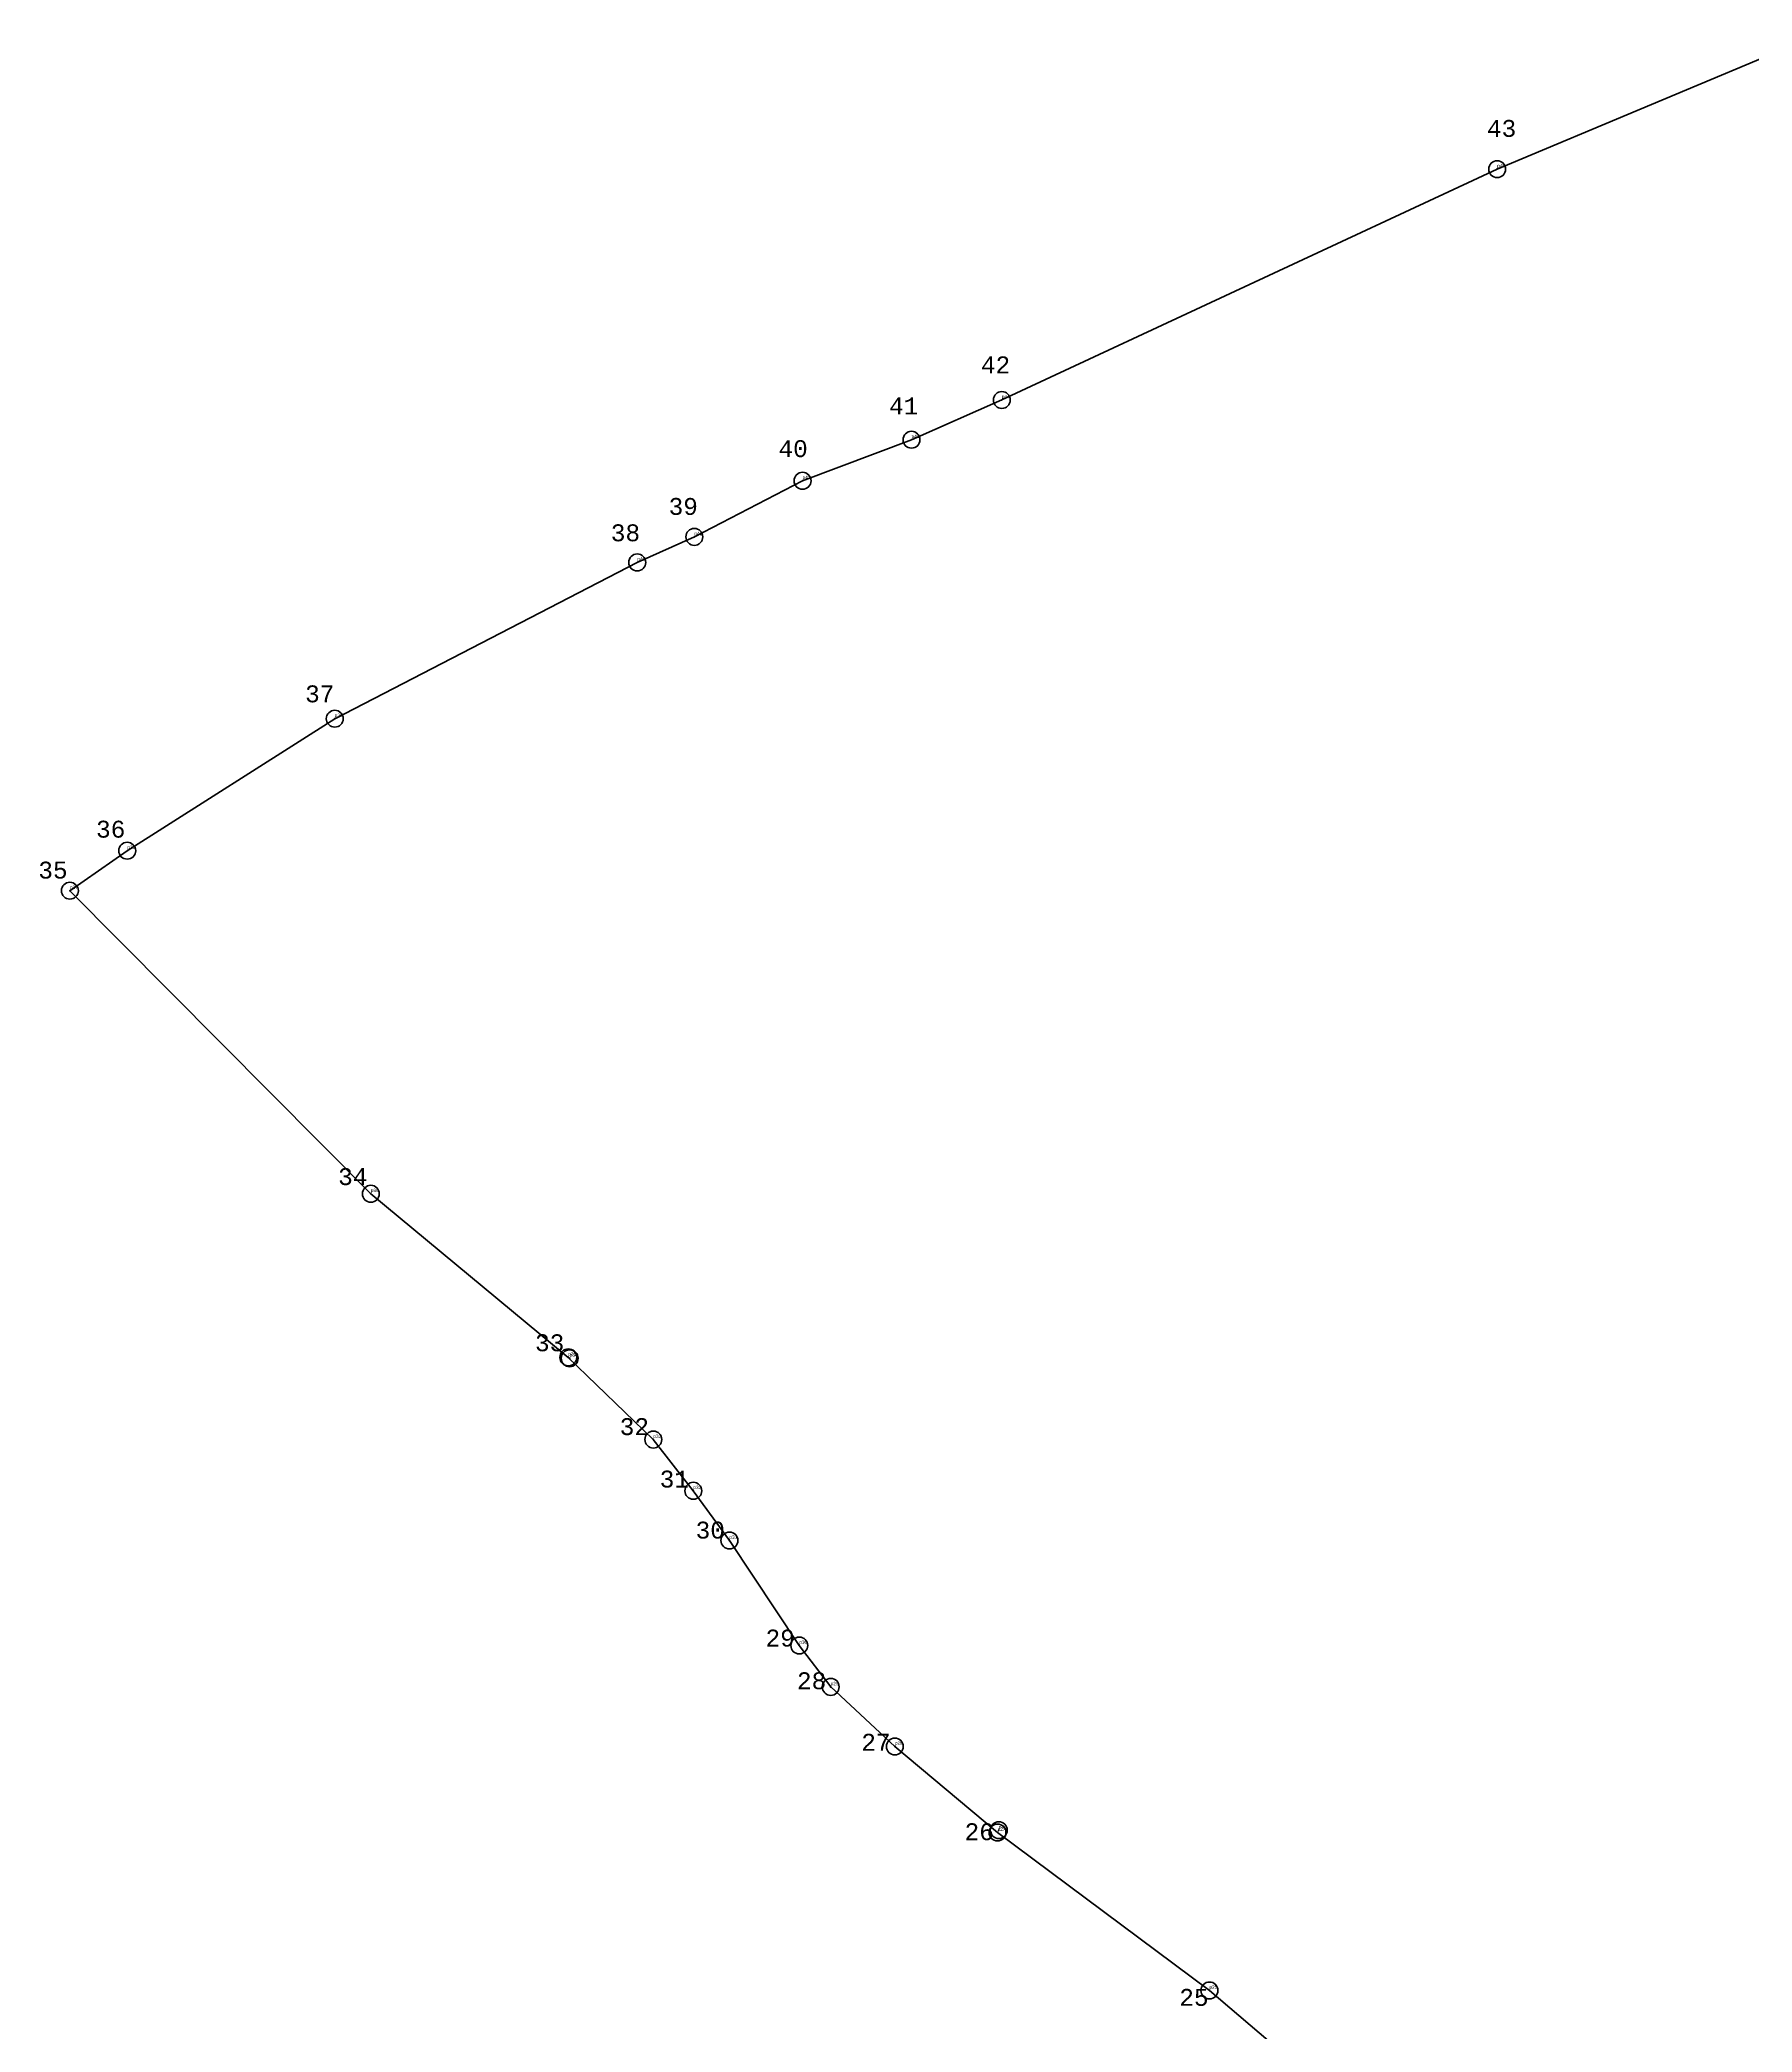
# Model space of a CAD drawing. Header units: millimetres. Extents: x 603181 to 604957, y 1305436 to 1306387.
# Drawn here: x 603181 to 603434, y 1306052.1 to 1306346.5 of the extents above; entities that cross this region are included whole.
import ezdxf

# ---------------------------------------------------------------- set-up
doc = ezdxf.new("R2010")
doc.units = ezdxf.units.MM
doc.header["$PDMODE"] = 32
doc.header["$PDSIZE"] = 2.5
doc.layers.get('0').update_dxf_attribs({"color": 1, "linetype": 'CONTINUOUS', "lineweight": 100})
doc.layers.add('CVL_PUNTO', color=2, linetype='CONTINUOUS')
doc.layers.add('CVL_PUNTO_NUM', color=2, linetype='CONTINUOUS')
doc.layers.add('Point', color=5, linetype='CONTINUOUS', lineweight=100)
doc.layers.add('Point_Name', color=1, linetype='CONTINUOUS', lineweight=100)
doc.styles.add('MONOTXT4', font='monotxt4.shx')
doc.styles.get("Standard").update_dxf_attribs({"font": 'arial.ttf', "width": 0.65})

msp = doc.modelspace()

# ---------------------------------------------------------------- linework, layer by layer
at = {"color": 2, "elevation": 210.46}
msp.add_lwpolyline([(603371.48, 1306043.16), (603353.77, 1306058.26), (603322.46, 1306081.6), (603307.29, 1306094.32), (603297.81, 1306103.12), (603293.17, 1306109.24), (603282.84, 1306124.76), (603277.51, 1306132.11), (603271.6, 1306139.68), (603259.04, 1306151.83), (603229.86, 1306176.01), (603185.4, 1306220.8), (603193.87, 1306226.71), (603224.53, 1306246.22), (603269.23, 1306269.32), (603277.66, 1306273.09), (603293.65, 1306281.38), (603309.75, 1306287.45), (603323.09, 1306293.32), (603396.28, 1306327.44), (603441.9, 1306346.55)], dxfattribs=at)
at = {"layer": 'CVL_PUNTO', "color": 2}
for p in [(603396.28, 1306327.44), (603323.09, 1306293.32), (603309.75, 1306287.45), (603293.65, 1306281.38), (603277.66, 1306273.09), (603269.23, 1306269.32), (603224.53, 1306246.22), (603193.87, 1306226.71), (603185.4, 1306220.8), (603229.86, 1306176.01), (603259.04, 1306151.83), (603271.6, 1306139.68), (603277.51, 1306132.11), (603282.84, 1306124.76), (603293.17, 1306109.24), (603297.81, 1306103.12), (603307.29, 1306094.32), (603322.46, 1306081.6), (603353.77, 1306058.26)]:
    msp.add_point(p, dxfattribs=at)
at = {"layer": 'Point'}
for p in [(603396.28, 1306327.44, 230.63), (603323.09, 1306293.32, 239.39), (603309.75, 1306287.45, 242.29), (603293.65, 1306281.38, 246.03), (603277.66, 1306273.09, 246.14), (603269.23, 1306269.32, 246.56), (603224.53, 1306246.22, 252.56), (603193.87, 1306226.71, 248), (603185.4, 1306220.8, 247.99), (603229.86, 1306176.01, 245.76), (603259.04, 1306151.83, 247.14), (603259.24, 1306151.69, 246.97), (603271.6, 1306139.68, 246.84), (603277.51, 1306132.11, 246.8), (603282.84, 1306124.76, 246.65), (603293.17, 1306109.24, 246.89), (603297.81, 1306103.12, 247.42), (603307.29, 1306094.32, 247.28), (603322.64, 1306081.95, 245.91), (603322.46, 1306081.6, 246.47), (603353.77, 1306058.26, 238.34)]:
    msp.add_point(p, dxfattribs=at)

# ---------------------------------------------------------------- texts
at = {"layer": 'CVL_PUNTO_NUM', "color": 2, "style": 'MONOTXT4'}
for s, p in [('43', (603394.77, 1306332.21)), ('42', (603320, 1306297.26)), ('41', (603306.43, 1306291.19)), ('40', (603290.09, 1306284.88)), ('39', (603273.86, 1306276.34)), ('38', (603265.32, 1306272.44)), ('37', (603220.15, 1306248.64)), ('36', (603189.26, 1306228.64)), ('35', (603180.73, 1306222.59)), ('34', (603225.03, 1306177.29)), ('33', (603254.12, 1306152.73)), ('32', (603266.64, 1306140.34)), ('31', (603272.54, 1306132.59)), ('30', (603277.85, 1306125.05)), ('29', (603288.18, 1306109.09)), ('28', (603292.82, 1306102.78)), ('27', (603302.33, 1306093.69)), ('26', (603317.59, 1306080.47)), ('25', (603349.31, 1306055.99))]:
    msp.add_text(s, height=2.5, dxfattribs=at).set_placement(p)
at = {"layer": 'Point_Name'}
for s, p in [('p45', (603396.28, 1306327.69)), ('p44', (603323.09, 1306293.57)), ('p43', (603309.75, 1306287.7)), ('p42', (603293.65, 1306281.63)), ('p41', (603277.66, 1306273.34)), ('p40', (603269.23, 1306269.57)), ('p39', (603224.53, 1306246.47)), ('p38', (603193.87, 1306226.96)), ('p37', (603185.4, 1306221.05)), ('p36', (603229.86, 1306176.26)), ('p35', (603259.04, 1306152.08)), ('p34', (603259.24, 1306151.94)), ('p33', (603271.6, 1306139.93)), ('p32', (603277.51, 1306132.36)), ('p31', (603282.84, 1306125.01)), ('p30', (603293.17, 1306109.49)), ('p29', (603297.81, 1306103.37)), ('p28', (603307.29, 1306094.57)), ('p27', (603322.46, 1306081.85)), ('p26', (603322.64, 1306082.2)), ('p25', (603353.77, 1306058.51))]:
    msp.add_text(s, height=0.5, dxfattribs=at).set_placement(p)

doc.saveas('drawing.dxf')
